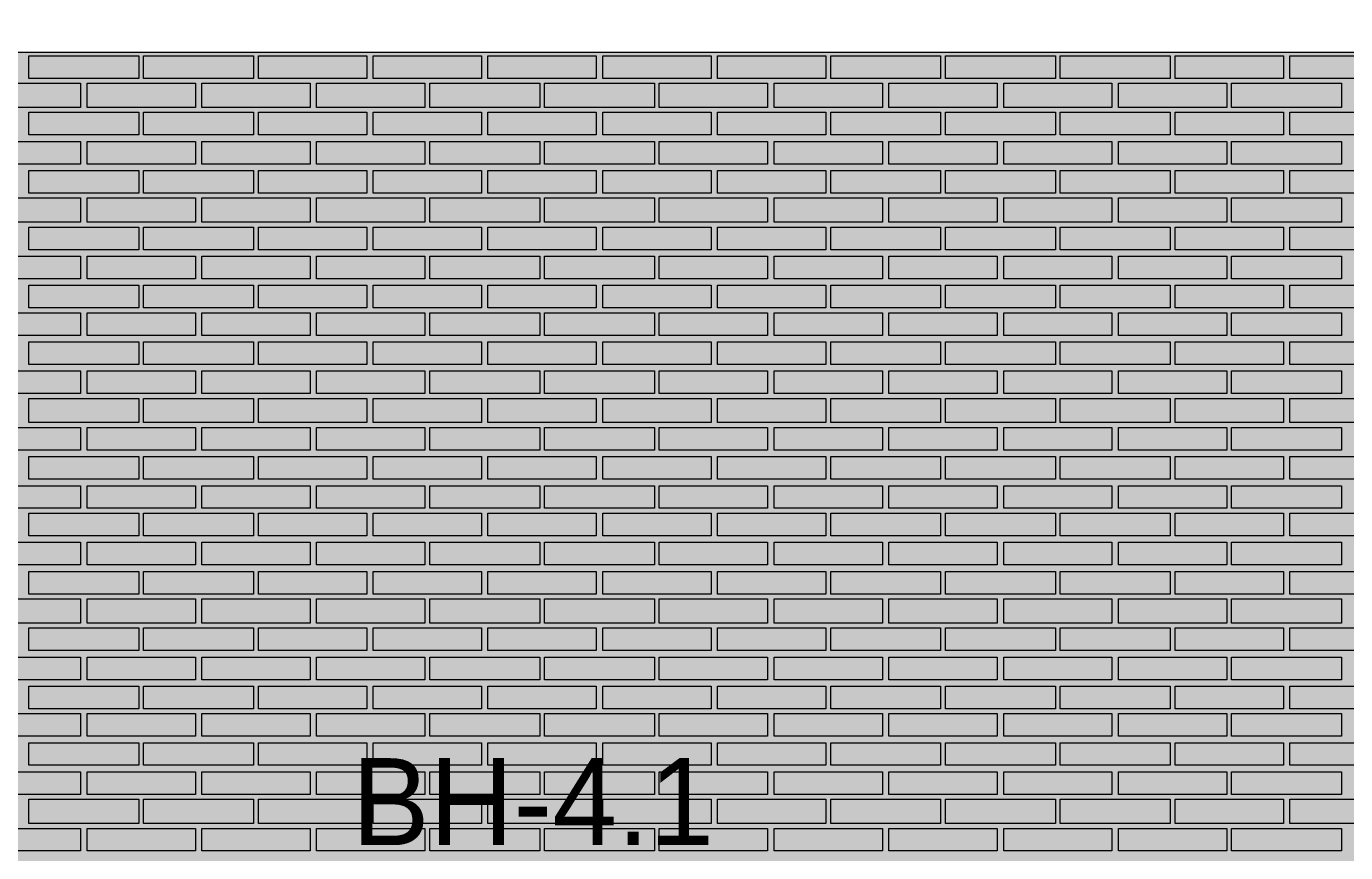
# Model space of a CAD drawing. Header units: millimetres. Extents: x -28928 to 100580, y -22867 to 36490.
# Drawn here: x -774 to 2678, y 6934 to 9097 of the extents above; entities that cross this region are included whole.
import ezdxf

# ---------------------------------------------------------------- set-up
doc = ezdxf.new("R2010")
doc.units = ezdxf.units.MM
doc.layers.add('PDF _Геометрия', color=7, linetype='Continuous', true_color=0x8f8e8d)
doc.layers.add('PDF _Сплошная заливка', color=7, linetype='Continuous', true_color=0xffffff)
doc.layers.add('PDF _Текст', color=7, linetype='Continuous')

msp = doc.modelspace()

# ---------------------------------------------------------------- hatches: boundary and pattern name
at = {"layer": 'PDF _Сплошная заливка', "true_color": 0xdcd6cf, "transparency": 33554559}
h = msp.add_hatch(color=254, dxfattribs=at)
h.paths.add_polyline_path([(-9335.1, -482.4), (-7257.8, -482.4), (-7257.8, -719.3), (-7253.6, -474), (-7245.1, -474), (-7245.1, -719.3), (-7207, -719.3), (-7207, -727.8), (-7164.7, -727.8), (-7164.7, -4713.2), (4931.1, -4713.2), (4931.1, 9028.4), (-9335.1, 9028.4), (-9335.1, 6929.9), (-7274.7, 6929.9), (-7274.7, 4218), (-9335.1, 4218)])
h.paths.add_polyline_path([(-7486.3, -4713.2), (-7486.3, -1163.6), (-9335.1, -1163.6), (-9335.1, -4713.2)])

# ---------------------------------------------------------------- linework, layer by layer
at = {"layer": 'PDF _Геометрия', "color": 7, "lineweight": 9}
msp.add_lwpolyline([(-21875.1, 9028.4), (-21875.1, 9151), (29681.1, 9151), (29681.1, 9028.4), (-21875.1, 9028.4), (-21875.1, 9151)], dxfattribs=at)
at = {"layer": 'PDF _Геометрия', "lineweight": 9}
for points in [[(-480.1, 9019.9), (-480.1, 8960.7), (-767.8, 8960.7), (-767.8, 9019.9)], [(-179.7, 9019.9), (-179.7, 8960.7), (-467.4, 8960.7), (-467.4, 9019.9)], [(116.4, 9019.9), (116.4, 8960.7), (-167, 8960.7), (-167, 9019.9)], [(416.8, 9019.9), (416.8, 8960.7), (133.4, 8960.7), (133.4, 9019.9)], [(717.2, 9019.9), (717.2, 8960.7), (433.7, 8960.7), (433.7, 9019.9)], [(1017.6, 9019.9), (1017.6, 8960.7), (734.1, 8960.7), (734.1, 9019.9)], [(1318, 9019.9), (1318, 8960.7), (1034.5, 8960.7), (1034.5, 9019.9)], [(1618.4, 9019.9), (1618.4, 8960.7), (1330.7, 8960.7), (1330.7, 9019.9)], [(1918.7, 9019.9), (1918.7, 8960.7), (1631.1, 8960.7), (1631.1, 9019.9)], [(2219.1, 9019.9), (2219.1, 8960.7), (1931.4, 8960.7), (1931.4, 9019.9)], [(2515.3, 9019.9), (2515.3, 8960.7), (2231.8, 8960.7), (2231.8, 9019.9)], [(2815.7, 9019.9), (2815.7, 8960.7), (2532.2, 8960.7), (2532.2, 9019.9)], [(-632.4, 8884.5), (-772, 8884.5), (-915.9, 8884.5), (-915.9, 8948), (-772, 8948), (-632.4, 8948)], [(-332, 8884.5), (-471.6, 8884.5), (-615.5, 8884.5), (-615.5, 8948), (-471.6, 8948), (-332, 8948)], [(-31.6, 8884.5), (-175.5, 8884.5), (-315.1, 8884.5), (-315.1, 8948), (-175.5, 8948), (-31.6, 8948)], [(268.7, 8884.5), (124.9, 8884.5), (-14.7, 8884.5), (-14.7, 8948), (124.9, 8948), (268.7, 8948)], [(569.1, 8884.5), (425.3, 8884.5), (281.4, 8884.5), (281.4, 8948), (425.3, 8948), (569.1, 8948)], [(869.5, 8884.5), (725.7, 8884.5), (581.8, 8884.5), (581.8, 8948), (725.7, 8948), (869.5, 8948)], [(1165.7, 8884.5), (1026.1, 8884.5), (882.2, 8884.5), (882.2, 8948), (1026.1, 8948), (1165.7, 8948)], [(1466.1, 8884.5), (1326.4, 8884.5), (1182.6, 8884.5), (1182.6, 8948), (1326.4, 8948), (1466.1, 8948)], [(1766.4, 8884.5), (1626.8, 8884.5), (1483, 8884.5), (1483, 8948), (1626.8, 8948), (1766.4, 8948)], [(2066.8, 8884.5), (1923, 8884.5), (1783.4, 8884.5), (1783.4, 8948), (1923, 8948), (2066.8, 8948)], [(2367.2, 8884.5), (2223.4, 8884.5), (2083.7, 8884.5), (2083.7, 8948), (2223.4, 8948), (2367.2, 8948)], [(2667.6, 8884.5), (2523.7, 8884.5), (2379.9, 8884.5), (2379.9, 8948), (2523.7, 8948), (2667.6, 8948)], [(-480.1, 8871.8), (-480.1, 8812.6), (-767.8, 8812.6), (-767.8, 8871.8)], [(-179.7, 8871.8), (-179.7, 8812.6), (-467.4, 8812.6), (-467.4, 8871.8)], [(116.4, 8871.8), (116.4, 8812.6), (-167, 8812.6), (-167, 8871.8)], [(416.8, 8871.8), (416.8, 8812.6), (133.4, 8812.6), (133.4, 8871.8)], [(717.2, 8871.8), (717.2, 8812.6), (433.7, 8812.6), (433.7, 8871.8)], [(1017.6, 8871.8), (1017.6, 8812.6), (734.1, 8812.6), (734.1, 8871.8)], [(1318, 8871.8), (1318, 8812.6), (1034.5, 8812.6), (1034.5, 8871.8)], [(1618.4, 8871.8), (1618.4, 8812.6), (1330.7, 8812.6), (1330.7, 8871.8)], [(1918.7, 8871.8), (1918.7, 8812.6), (1631.1, 8812.6), (1631.1, 8871.8)], [(2219.1, 8871.8), (2219.1, 8812.6), (1931.4, 8812.6), (1931.4, 8871.8)], [(2515.3, 8871.8), (2515.3, 8812.6), (2231.8, 8812.6), (2231.8, 8871.8)], [(2815.7, 8871.8), (2815.7, 8812.6), (2532.2, 8812.6), (2532.2, 8871.8)], [(-632.4, 8736.4), (-772, 8736.4), (-915.9, 8736.4), (-915.9, 8795.7), (-772, 8795.7), (-632.4, 8795.7)], [(-332, 8736.4), (-471.6, 8736.4), (-615.5, 8736.4), (-615.5, 8795.7), (-471.6, 8795.7), (-332, 8795.7)], [(-31.6, 8736.4), (-175.5, 8736.4), (-315.1, 8736.4), (-315.1, 8795.7), (-175.5, 8795.7), (-31.6, 8795.7)], [(268.7, 8736.4), (124.9, 8736.4), (-14.7, 8736.4), (-14.7, 8795.7), (124.9, 8795.7), (268.7, 8795.7)], [(569.1, 8736.4), (425.3, 8736.4), (281.4, 8736.4), (281.4, 8795.7), (425.3, 8795.7), (569.1, 8795.7)], [(869.5, 8736.4), (725.7, 8736.4), (581.8, 8736.4), (581.8, 8795.7), (725.7, 8795.7), (869.5, 8795.7)], [(1165.7, 8736.4), (1026.1, 8736.4), (882.2, 8736.4), (882.2, 8795.7), (1026.1, 8795.7), (1165.7, 8795.7)], [(1466.1, 8736.4), (1326.4, 8736.4), (1182.6, 8736.4), (1182.6, 8795.7), (1326.4, 8795.7), (1466.1, 8795.7)], [(1766.4, 8736.4), (1626.8, 8736.4), (1483, 8736.4), (1483, 8795.7), (1626.8, 8795.7), (1766.4, 8795.7)], [(2066.8, 8736.4), (1923, 8736.4), (1783.4, 8736.4), (1783.4, 8795.7), (1923, 8795.7), (2066.8, 8795.7)], [(2367.2, 8736.4), (2223.4, 8736.4), (2083.7, 8736.4), (2083.7, 8795.7), (2223.4, 8795.7), (2367.2, 8795.7)], [(2667.6, 8736.4), (2523.7, 8736.4), (2379.9, 8736.4), (2379.9, 8795.7), (2523.7, 8795.7), (2667.6, 8795.7)], [(-480.1, 8719.5), (-480.1, 8660.3), (-767.8, 8660.3), (-767.8, 8719.5)], [(-179.7, 8719.5), (-179.7, 8660.3), (-467.4, 8660.3), (-467.4, 8719.5)], [(116.4, 8719.5), (116.4, 8660.3), (-167, 8660.3), (-167, 8719.5)], [(416.8, 8719.5), (416.8, 8660.3), (133.4, 8660.3), (133.4, 8719.5)], [(717.2, 8719.5), (717.2, 8660.3), (433.7, 8660.3), (433.7, 8719.5)], [(1017.6, 8719.5), (1017.6, 8660.3), (734.1, 8660.3), (734.1, 8719.5)], [(1318, 8719.5), (1318, 8660.3), (1034.5, 8660.3), (1034.5, 8719.5)], [(1618.4, 8719.5), (1618.4, 8660.3), (1330.7, 8660.3), (1330.7, 8719.5)], [(1918.7, 8719.5), (1918.7, 8660.3), (1631.1, 8660.3), (1631.1, 8719.5)], [(2219.1, 8719.5), (2219.1, 8660.3), (1931.4, 8660.3), (1931.4, 8719.5)], [(2515.3, 8719.5), (2515.3, 8660.3), (2231.8, 8660.3), (2231.8, 8719.5)], [(2815.7, 8719.5), (2815.7, 8660.3), (2532.2, 8660.3), (2532.2, 8719.5)], [(-632.4, 8584.1), (-772, 8584.1), (-915.9, 8584.1), (-915.9, 8647.6), (-772, 8647.6), (-632.4, 8647.6)], [(-332, 8584.1), (-471.6, 8584.1), (-615.5, 8584.1), (-615.5, 8647.6), (-471.6, 8647.6), (-332, 8647.6)], [(-31.6, 8584.1), (-175.5, 8584.1), (-315.1, 8584.1), (-315.1, 8647.6), (-175.5, 8647.6), (-31.6, 8647.6)], [(268.7, 8584.1), (124.9, 8584.1), (-14.7, 8584.1), (-14.7, 8647.6), (124.9, 8647.6), (268.7, 8647.6)], [(569.1, 8584.1), (425.3, 8584.1), (281.4, 8584.1), (281.4, 8647.6), (425.3, 8647.6), (569.1, 8647.6)], [(869.5, 8584.1), (725.7, 8584.1), (581.8, 8584.1), (581.8, 8647.6), (725.7, 8647.6), (869.5, 8647.6)], [(1165.7, 8584.1), (1026.1, 8584.1), (882.2, 8584.1), (882.2, 8647.6), (1026.1, 8647.6), (1165.7, 8647.6)], [(1466.1, 8584.1), (1326.4, 8584.1), (1182.6, 8584.1), (1182.6, 8647.6), (1326.4, 8647.6), (1466.1, 8647.6)], [(1766.4, 8584.1), (1626.8, 8584.1), (1483, 8584.1), (1483, 8647.6), (1626.8, 8647.6), (1766.4, 8647.6)], [(2066.8, 8584.1), (1923, 8584.1), (1783.4, 8584.1), (1783.4, 8647.6), (1923, 8647.6), (2066.8, 8647.6)], [(2367.2, 8584.1), (2223.4, 8584.1), (2083.7, 8584.1), (2083.7, 8647.6), (2223.4, 8647.6), (2367.2, 8647.6)], [(2667.6, 8584.1), (2523.7, 8584.1), (2379.9, 8584.1), (2379.9, 8647.6), (2523.7, 8647.6), (2667.6, 8647.6)], [(-480.1, 8571.4), (-480.1, 8512.2), (-767.8, 8512.2), (-767.8, 8571.4)], [(-179.7, 8571.4), (-179.7, 8512.2), (-467.4, 8512.2), (-467.4, 8571.4)], [(116.4, 8571.4), (116.4, 8512.2), (-167, 8512.2), (-167, 8571.4)], [(416.8, 8571.4), (416.8, 8512.2), (133.4, 8512.2), (133.4, 8571.4)], [(717.2, 8571.4), (717.2, 8512.2), (433.7, 8512.2), (433.7, 8571.4)], [(1017.6, 8571.4), (1017.6, 8512.2), (734.1, 8512.2), (734.1, 8571.4)], [(1318, 8571.4), (1318, 8512.2), (1034.5, 8512.2), (1034.5, 8571.4)], [(1618.4, 8571.4), (1618.4, 8512.2), (1330.7, 8512.2), (1330.7, 8571.4)], [(1918.7, 8571.4), (1918.7, 8512.2), (1631.1, 8512.2), (1631.1, 8571.4)], [(2219.1, 8571.4), (2219.1, 8512.2), (1931.4, 8512.2), (1931.4, 8571.4)], [(2515.3, 8571.4), (2515.3, 8512.2), (2231.8, 8512.2), (2231.8, 8571.4)], [(2815.7, 8571.4), (2815.7, 8512.2), (2532.2, 8512.2), (2532.2, 8571.4)], [(-632.4, 8436), (-772, 8436), (-915.9, 8436), (-915.9, 8495.3), (-772, 8495.3), (-632.4, 8495.3)], [(-332, 8436), (-471.6, 8436), (-615.5, 8436), (-615.5, 8495.3), (-471.6, 8495.3), (-332, 8495.3)], [(-31.6, 8436), (-175.5, 8436), (-315.1, 8436), (-315.1, 8495.3), (-175.5, 8495.3), (-31.6, 8495.3)], [(268.7, 8436), (124.9, 8436), (-14.7, 8436), (-14.7, 8495.3), (124.9, 8495.3), (268.7, 8495.3)], [(569.1, 8436), (425.3, 8436), (281.4, 8436), (281.4, 8495.3), (425.3, 8495.3), (569.1, 8495.3)], [(869.5, 8436), (725.7, 8436), (581.8, 8436), (581.8, 8495.3), (725.7, 8495.3), (869.5, 8495.3)], [(1165.7, 8436), (1026.1, 8436), (882.2, 8436), (882.2, 8495.3), (1026.1, 8495.3), (1165.7, 8495.3)], [(1466.1, 8436), (1326.4, 8436), (1182.6, 8436), (1182.6, 8495.3), (1326.4, 8495.3), (1466.1, 8495.3)], [(1766.4, 8436), (1626.8, 8436), (1483, 8436), (1483, 8495.3), (1626.8, 8495.3), (1766.4, 8495.3)], [(2066.8, 8436), (1923, 8436), (1783.4, 8436), (1783.4, 8495.3), (1923, 8495.3), (2066.8, 8495.3)], [(2367.2, 8436), (2223.4, 8436), (2083.7, 8436), (2083.7, 8495.3), (2223.4, 8495.3), (2367.2, 8495.3)], [(2667.6, 8436), (2523.7, 8436), (2379.9, 8436), (2379.9, 8495.3), (2523.7, 8495.3), (2667.6, 8495.3)], [(-480.1, 8419.1), (-480.1, 8359.9), (-767.8, 8359.9), (-767.8, 8419.1)], [(-179.7, 8419.1), (-179.7, 8359.9), (-467.4, 8359.9), (-467.4, 8419.1)], [(116.4, 8419.1), (116.4, 8359.9), (-167, 8359.9), (-167, 8419.1)], [(416.8, 8419.1), (416.8, 8359.9), (133.4, 8359.9), (133.4, 8419.1)], [(717.2, 8419.1), (717.2, 8359.9), (433.7, 8359.9), (433.7, 8419.1)], [(1017.6, 8419.1), (1017.6, 8359.9), (734.1, 8359.9), (734.1, 8419.1)], [(1318, 8419.1), (1318, 8359.9), (1034.5, 8359.9), (1034.5, 8419.1)], [(1618.4, 8419.1), (1618.4, 8359.9), (1330.7, 8359.9), (1330.7, 8419.1)], [(1918.7, 8419.1), (1918.7, 8359.9), (1631.1, 8359.9), (1631.1, 8419.1)], [(2219.1, 8419.1), (2219.1, 8359.9), (1931.4, 8359.9), (1931.4, 8419.1)], [(2515.3, 8419.1), (2515.3, 8359.9), (2231.8, 8359.9), (2231.8, 8419.1)], [(2815.7, 8419.1), (2815.7, 8359.9), (2532.2, 8359.9), (2532.2, 8419.1)], [(-632.4, 8288), (-772, 8288), (-915.9, 8288), (-915.9, 8347.2), (-772, 8347.2), (-632.4, 8347.2)], [(-332, 8288), (-471.6, 8288), (-615.5, 8288), (-615.5, 8347.2), (-471.6, 8347.2), (-332, 8347.2)], [(-31.6, 8288), (-175.5, 8288), (-315.1, 8288), (-315.1, 8347.2), (-175.5, 8347.2), (-31.6, 8347.2)], [(268.7, 8288), (124.9, 8288), (-14.7, 8288), (-14.7, 8347.2), (124.9, 8347.2), (268.7, 8347.2)], [(569.1, 8288), (425.3, 8288), (281.4, 8288), (281.4, 8347.2), (425.3, 8347.2), (569.1, 8347.2)], [(869.5, 8288), (725.7, 8288), (581.8, 8288), (581.8, 8347.2), (725.7, 8347.2), (869.5, 8347.2)], [(1165.7, 8288), (1026.1, 8288), (882.2, 8288), (882.2, 8347.2), (1026.1, 8347.2), (1165.7, 8347.2)], [(1466.1, 8288), (1326.4, 8288), (1182.6, 8288), (1182.6, 8347.2), (1326.4, 8347.2), (1466.1, 8347.2)], [(1766.4, 8288), (1626.8, 8288), (1483, 8288), (1483, 8347.2), (1626.8, 8347.2), (1766.4, 8347.2)], [(2066.8, 8288), (1923, 8288), (1783.4, 8288), (1783.4, 8347.2), (1923, 8347.2), (2066.8, 8347.2)], [(2367.2, 8288), (2223.4, 8288), (2083.7, 8288), (2083.7, 8347.2), (2223.4, 8347.2), (2367.2, 8347.2)], [(2667.6, 8288), (2523.7, 8288), (2379.9, 8288), (2379.9, 8347.2), (2523.7, 8347.2), (2667.6, 8347.2)], [(-480.1, 8271), (-480.1, 8211.8), (-767.8, 8211.8), (-767.8, 8271)], [(-179.7, 8271), (-179.7, 8211.8), (-467.4, 8211.8), (-467.4, 8271)], [(116.4, 8271), (116.4, 8211.8), (-167, 8211.8), (-167, 8271)], [(416.8, 8271), (416.8, 8211.8), (133.4, 8211.8), (133.4, 8271)], [(717.2, 8271), (717.2, 8211.8), (433.7, 8211.8), (433.7, 8271)], [(1017.6, 8271), (1017.6, 8211.8), (734.1, 8211.8), (734.1, 8271)], [(1318, 8271), (1318, 8211.8), (1034.5, 8211.8), (1034.5, 8271)], [(1618.4, 8271), (1618.4, 8211.8), (1330.7, 8211.8), (1330.7, 8271)], [(1918.7, 8271), (1918.7, 8211.8), (1631.1, 8211.8), (1631.1, 8271)], [(2219.1, 8271), (2219.1, 8211.8), (1931.4, 8211.8), (1931.4, 8271)], [(2515.3, 8271), (2515.3, 8211.8), (2231.8, 8211.8), (2231.8, 8271)], [(2815.7, 8271), (2815.7, 8211.8), (2532.2, 8211.8), (2532.2, 8271)], [(-632.4, 8135.7), (-772, 8135.7), (-915.9, 8135.7), (-915.9, 8194.9), (-772, 8194.9), (-632.4, 8194.9)], [(-332, 8135.7), (-471.6, 8135.7), (-615.5, 8135.7), (-615.5, 8194.9), (-471.6, 8194.9), (-332, 8194.9)], [(-31.6, 8135.7), (-175.5, 8135.7), (-315.1, 8135.7), (-315.1, 8194.9), (-175.5, 8194.9), (-31.6, 8194.9)], [(268.7, 8135.7), (124.9, 8135.7), (-14.7, 8135.7), (-14.7, 8194.9), (124.9, 8194.9), (268.7, 8194.9)], [(569.1, 8135.7), (425.3, 8135.7), (281.4, 8135.7), (281.4, 8194.9), (425.3, 8194.9), (569.1, 8194.9)], [(869.5, 8135.7), (725.7, 8135.7), (581.8, 8135.7), (581.8, 8194.9), (725.7, 8194.9), (869.5, 8194.9)], [(1165.7, 8135.7), (1026.1, 8135.7), (882.2, 8135.7), (882.2, 8194.9), (1026.1, 8194.9), (1165.7, 8194.9)], [(1466.1, 8135.7), (1326.4, 8135.7), (1182.6, 8135.7), (1182.6, 8194.9), (1326.4, 8194.9), (1466.1, 8194.9)], [(1766.4, 8135.7), (1626.8, 8135.7), (1483, 8135.7), (1483, 8194.9), (1626.8, 8194.9), (1766.4, 8194.9)], [(2066.8, 8135.7), (1923, 8135.7), (1783.4, 8135.7), (1783.4, 8194.9), (1923, 8194.9), (2066.8, 8194.9)], [(2367.2, 8135.7), (2223.4, 8135.7), (2083.7, 8135.7), (2083.7, 8194.9), (2223.4, 8194.9), (2367.2, 8194.9)], [(2667.6, 8135.7), (2523.7, 8135.7), (2379.9, 8135.7), (2379.9, 8194.9), (2523.7, 8194.9), (2667.6, 8194.9)], [(-480.1, 8123), (-480.1, 8059.5), (-767.8, 8059.5), (-767.8, 8123)], [(-179.7, 8123), (-179.7, 8059.5), (-467.4, 8059.5), (-467.4, 8123)], [(116.4, 8123), (116.4, 8059.5), (-167, 8059.5), (-167, 8123)], [(416.8, 8123), (416.8, 8059.5), (133.4, 8059.5), (133.4, 8123)], [(717.2, 8123), (717.2, 8059.5), (433.7, 8059.5), (433.7, 8123)], [(1017.6, 8123), (1017.6, 8059.5), (734.1, 8059.5), (734.1, 8123)], [(1318, 8123), (1318, 8059.5), (1034.5, 8059.5), (1034.5, 8123)], [(1618.4, 8123), (1618.4, 8059.5), (1330.7, 8059.5), (1330.7, 8123)], [(1918.7, 8123), (1918.7, 8059.5), (1631.1, 8059.5), (1631.1, 8123)], [(2219.1, 8123), (2219.1, 8059.5), (1931.4, 8059.5), (1931.4, 8123)], [(2515.3, 8123), (2515.3, 8059.5), (2231.8, 8059.5), (2231.8, 8123)], [(2815.7, 8123), (2815.7, 8059.5), (2532.2, 8059.5), (2532.2, 8123)], [(-632.4, 7987.6), (-772, 7987.6), (-915.9, 7987.6), (-915.9, 8046.8), (-772, 8046.8), (-632.4, 8046.8)], [(-332, 7987.6), (-471.6, 7987.6), (-615.5, 7987.6), (-615.5, 8046.8), (-471.6, 8046.8), (-332, 8046.8)], [(-31.6, 7987.6), (-175.5, 7987.6), (-315.1, 7987.6), (-315.1, 8046.8), (-175.5, 8046.8), (-31.6, 8046.8)], [(268.7, 7987.6), (124.9, 7987.6), (-14.7, 7987.6), (-14.7, 8046.8), (124.9, 8046.8), (268.7, 8046.8)], [(569.1, 7987.6), (425.3, 7987.6), (281.4, 7987.6), (281.4, 8046.8), (425.3, 8046.8), (569.1, 8046.8)], [(869.5, 7987.6), (725.7, 7987.6), (581.8, 7987.6), (581.8, 8046.8), (725.7, 8046.8), (869.5, 8046.8)], [(1165.7, 7987.6), (1026.1, 7987.6), (882.2, 7987.6), (882.2, 8046.8), (1026.1, 8046.8), (1165.7, 8046.8)], [(1466.1, 7987.6), (1326.4, 7987.6), (1182.6, 7987.6), (1182.6, 8046.8), (1326.4, 8046.8), (1466.1, 8046.8)], [(1766.4, 7987.6), (1626.8, 7987.6), (1483, 7987.6), (1483, 8046.8), (1626.8, 8046.8), (1766.4, 8046.8)], [(2066.8, 7987.6), (1923, 7987.6), (1783.4, 7987.6), (1783.4, 8046.8), (1923, 8046.8), (2066.8, 8046.8)], [(2367.2, 7987.6), (2223.4, 7987.6), (2083.7, 7987.6), (2083.7, 8046.8), (2223.4, 8046.8), (2367.2, 8046.8)], [(2667.6, 7987.6), (2523.7, 7987.6), (2379.9, 7987.6), (2379.9, 8046.8), (2523.7, 8046.8), (2667.6, 8046.8)], [(-480.1, 7970.7), (-480.1, 7911.4), (-767.8, 7911.4), (-767.8, 7970.7)], [(-179.7, 7970.7), (-179.7, 7911.4), (-467.4, 7911.4), (-467.4, 7970.7)], [(116.4, 7970.7), (116.4, 7911.4), (-167, 7911.4), (-167, 7970.7)], [(416.8, 7970.7), (416.8, 7911.4), (133.4, 7911.4), (133.4, 7970.7)], [(717.2, 7970.7), (717.2, 7911.4), (433.7, 7911.4), (433.7, 7970.7)], [(1017.6, 7970.7), (1017.6, 7911.4), (734.1, 7911.4), (734.1, 7970.7)], [(1318, 7970.7), (1318, 7911.4), (1034.5, 7911.4), (1034.5, 7970.7)], [(1618.4, 7970.7), (1618.4, 7911.4), (1330.7, 7911.4), (1330.7, 7970.7)], [(1918.7, 7970.7), (1918.7, 7911.4), (1631.1, 7911.4), (1631.1, 7970.7)], [(2219.1, 7970.7), (2219.1, 7911.4), (1931.4, 7911.4), (1931.4, 7970.7)], [(2515.3, 7970.7), (2515.3, 7911.4), (2231.8, 7911.4), (2231.8, 7970.7)], [(2815.7, 7970.7), (2815.7, 7911.4), (2532.2, 7911.4), (2532.2, 7970.7)], [(-632.4, 7835.3), (-772, 7835.3), (-915.9, 7835.3), (-915.9, 7894.5), (-772, 7894.5), (-632.4, 7894.5)], [(-332, 7835.3), (-471.6, 7835.3), (-615.5, 7835.3), (-615.5, 7894.5), (-471.6, 7894.5), (-332, 7894.5)], [(-31.6, 7835.3), (-175.5, 7835.3), (-315.1, 7835.3), (-315.1, 7894.5), (-175.5, 7894.5), (-31.6, 7894.5)], [(268.7, 7835.3), (124.9, 7835.3), (-14.7, 7835.3), (-14.7, 7894.5), (124.9, 7894.5), (268.7, 7894.5)], [(569.1, 7835.3), (425.3, 7835.3), (281.4, 7835.3), (281.4, 7894.5), (425.3, 7894.5), (569.1, 7894.5)], [(869.5, 7835.3), (725.7, 7835.3), (581.8, 7835.3), (581.8, 7894.5), (725.7, 7894.5), (869.5, 7894.5)], [(1165.7, 7835.3), (1026.1, 7835.3), (882.2, 7835.3), (882.2, 7894.5), (1026.1, 7894.5), (1165.7, 7894.5)], [(1466.1, 7835.3), (1326.4, 7835.3), (1182.6, 7835.3), (1182.6, 7894.5), (1326.4, 7894.5), (1466.1, 7894.5)], [(1766.4, 7835.3), (1626.8, 7835.3), (1483, 7835.3), (1483, 7894.5), (1626.8, 7894.5), (1766.4, 7894.5)], [(2066.8, 7835.3), (1923, 7835.3), (1783.4, 7835.3), (1783.4, 7894.5), (1923, 7894.5), (2066.8, 7894.5)], [(2367.2, 7835.3), (2223.4, 7835.3), (2083.7, 7835.3), (2083.7, 7894.5), (2223.4, 7894.5), (2367.2, 7894.5)], [(2667.6, 7835.3), (2523.7, 7835.3), (2379.9, 7835.3), (2379.9, 7894.5), (2523.7, 7894.5), (2667.6, 7894.5)], [(-480.1, 7822.6), (-480.1, 7763.4), (-767.8, 7763.4), (-767.8, 7822.6)], [(-179.7, 7822.6), (-179.7, 7763.4), (-467.4, 7763.4), (-467.4, 7822.6)], [(116.4, 7822.6), (116.4, 7763.4), (-167, 7763.4), (-167, 7822.6)], [(416.8, 7822.6), (416.8, 7763.4), (133.4, 7763.4), (133.4, 7822.6)], [(717.2, 7822.6), (717.2, 7763.4), (433.7, 7763.4), (433.7, 7822.6)], [(1017.6, 7822.6), (1017.6, 7763.4), (734.1, 7763.4), (734.1, 7822.6)], [(1318, 7822.6), (1318, 7763.4), (1034.5, 7763.4), (1034.5, 7822.6)], [(1618.4, 7822.6), (1618.4, 7763.4), (1330.7, 7763.4), (1330.7, 7822.6)], [(1918.7, 7822.6), (1918.7, 7763.4), (1631.1, 7763.4), (1631.1, 7822.6)], [(2219.1, 7822.6), (2219.1, 7763.4), (1931.4, 7763.4), (1931.4, 7822.6)], [(2515.3, 7822.6), (2515.3, 7763.4), (2231.8, 7763.4), (2231.8, 7822.6)], [(2815.7, 7822.6), (2815.7, 7763.4), (2532.2, 7763.4), (2532.2, 7822.6)], [(-632.4, 7687.2), (-772, 7687.2), (-915.9, 7687.2), (-915.9, 7746.4), (-772, 7746.4), (-632.4, 7746.4)], [(-332, 7687.2), (-471.6, 7687.2), (-615.5, 7687.2), (-615.5, 7746.4), (-471.6, 7746.4), (-332, 7746.4)], [(-31.6, 7687.2), (-175.5, 7687.2), (-315.1, 7687.2), (-315.1, 7746.4), (-175.5, 7746.4), (-31.6, 7746.4)], [(268.7, 7687.2), (124.9, 7687.2), (-14.7, 7687.2), (-14.7, 7746.4), (124.9, 7746.4), (268.7, 7746.4)], [(569.1, 7687.2), (425.3, 7687.2), (281.4, 7687.2), (281.4, 7746.4), (425.3, 7746.4), (569.1, 7746.4)], [(869.5, 7687.2), (725.7, 7687.2), (581.8, 7687.2), (581.8, 7746.4), (725.7, 7746.4), (869.5, 7746.4)], [(1165.7, 7687.2), (1026.1, 7687.2), (882.2, 7687.2), (882.2, 7746.4), (1026.1, 7746.4), (1165.7, 7746.4)], [(1466.1, 7687.2), (1326.4, 7687.2), (1182.6, 7687.2), (1182.6, 7746.4), (1326.4, 7746.4), (1466.1, 7746.4)], [(1766.4, 7687.2), (1626.8, 7687.2), (1483, 7687.2), (1483, 7746.4), (1626.8, 7746.4), (1766.4, 7746.4)], [(2066.8, 7687.2), (1923, 7687.2), (1783.4, 7687.2), (1783.4, 7746.4), (1923, 7746.4), (2066.8, 7746.4)], [(2367.2, 7687.2), (2223.4, 7687.2), (2083.7, 7687.2), (2083.7, 7746.4), (2223.4, 7746.4), (2367.2, 7746.4)], [(2667.6, 7687.2), (2523.7, 7687.2), (2379.9, 7687.2), (2379.9, 7746.4), (2523.7, 7746.4), (2667.6, 7746.4)], [(-480.1, 7670.3), (-480.1, 7611), (-767.8, 7611), (-767.8, 7670.3)], [(-179.7, 7670.3), (-179.7, 7611), (-467.4, 7611), (-467.4, 7670.3)], [(116.4, 7670.3), (116.4, 7611), (-167, 7611), (-167, 7670.3)], [(416.8, 7670.3), (416.8, 7611), (133.4, 7611), (133.4, 7670.3)], [(717.2, 7670.3), (717.2, 7611), (433.7, 7611), (433.7, 7670.3)], [(1017.6, 7670.3), (1017.6, 7611), (734.1, 7611), (734.1, 7670.3)], [(1318, 7670.3), (1318, 7611), (1034.5, 7611), (1034.5, 7670.3)], [(1618.4, 7670.3), (1618.4, 7611), (1330.7, 7611), (1330.7, 7670.3)], [(1918.7, 7670.3), (1918.7, 7611), (1631.1, 7611), (1631.1, 7670.3)], [(2219.1, 7670.3), (2219.1, 7611), (1931.4, 7611), (1931.4, 7670.3)], [(2515.3, 7670.3), (2515.3, 7611), (2231.8, 7611), (2231.8, 7670.3)], [(2815.7, 7670.3), (2815.7, 7611), (2532.2, 7611), (2532.2, 7670.3)], [(-632.4, 7534.9), (-772, 7534.9), (-915.9, 7534.9), (-915.9, 7598.4), (-772, 7598.4), (-632.4, 7598.4)], [(-332, 7534.9), (-471.6, 7534.9), (-615.5, 7534.9), (-615.5, 7598.4), (-471.6, 7598.4), (-332, 7598.4)], [(-31.6, 7534.9), (-175.5, 7534.9), (-315.1, 7534.9), (-315.1, 7598.4), (-175.5, 7598.4), (-31.6, 7598.4)], [(268.7, 7534.9), (124.9, 7534.9), (-14.7, 7534.9), (-14.7, 7598.4), (124.9, 7598.4), (268.7, 7598.4)], [(569.1, 7534.9), (425.3, 7534.9), (281.4, 7534.9), (281.4, 7598.4), (425.3, 7598.4), (569.1, 7598.4)], [(869.5, 7534.9), (725.7, 7534.9), (581.8, 7534.9), (581.8, 7598.4), (725.7, 7598.4), (869.5, 7598.4)], [(1165.7, 7534.9), (1026.1, 7534.9), (882.2, 7534.9), (882.2, 7598.4), (1026.1, 7598.4), (1165.7, 7598.4)], [(1466.1, 7534.9), (1326.4, 7534.9), (1182.6, 7534.9), (1182.6, 7598.4), (1326.4, 7598.4), (1466.1, 7598.4)], [(1766.4, 7534.9), (1626.8, 7534.9), (1483, 7534.9), (1483, 7598.4), (1626.8, 7598.4), (1766.4, 7598.4)], [(2066.8, 7534.9), (1923, 7534.9), (1783.4, 7534.9), (1783.4, 7598.4), (1923, 7598.4), (2066.8, 7598.4)], [(2367.2, 7534.9), (2223.4, 7534.9), (2083.7, 7534.9), (2083.7, 7598.4), (2223.4, 7598.4), (2367.2, 7598.4)], [(2667.6, 7534.9), (2523.7, 7534.9), (2379.9, 7534.9), (2379.9, 7598.4), (2523.7, 7598.4), (2667.6, 7598.4)], [(-480.1, 7522.2), (-480.1, 7463), (-767.8, 7463), (-767.8, 7522.2)], [(-179.7, 7522.2), (-179.7, 7463), (-467.4, 7463), (-467.4, 7522.2)], [(116.4, 7522.2), (116.4, 7463), (-167, 7463), (-167, 7522.2)], [(416.8, 7522.2), (416.8, 7463), (133.4, 7463), (133.4, 7522.2)], [(717.2, 7522.2), (717.2, 7463), (433.7, 7463), (433.7, 7522.2)], [(1017.6, 7522.2), (1017.6, 7463), (734.1, 7463), (734.1, 7522.2)], [(1318, 7522.2), (1318, 7463), (1034.5, 7463), (1034.5, 7522.2)], [(1618.4, 7522.2), (1618.4, 7463), (1330.7, 7463), (1330.7, 7522.2)], [(1918.7, 7522.2), (1918.7, 7463), (1631.1, 7463), (1631.1, 7522.2)], [(2219.1, 7522.2), (2219.1, 7463), (1931.4, 7463), (1931.4, 7522.2)], [(2515.3, 7522.2), (2515.3, 7463), (2231.8, 7463), (2231.8, 7522.2)], [(2815.7, 7522.2), (2815.7, 7463), (2532.2, 7463), (2532.2, 7522.2)], [(-632.4, 7386.8), (-772, 7386.8), (-915.9, 7386.8), (-915.9, 7446), (-772, 7446), (-632.4, 7446)], [(-332, 7386.8), (-471.6, 7386.8), (-615.5, 7386.8), (-615.5, 7446), (-471.6, 7446), (-332, 7446)], [(-31.6, 7386.8), (-175.5, 7386.8), (-315.1, 7386.8), (-315.1, 7446), (-175.5, 7446), (-31.6, 7446)], [(268.7, 7386.8), (124.9, 7386.8), (-14.7, 7386.8), (-14.7, 7446), (124.9, 7446), (268.7, 7446)], [(569.1, 7386.8), (425.3, 7386.8), (281.4, 7386.8), (281.4, 7446), (425.3, 7446), (569.1, 7446)], [(869.5, 7386.8), (725.7, 7386.8), (581.8, 7386.8), (581.8, 7446), (725.7, 7446), (869.5, 7446)], [(1165.7, 7386.8), (1026.1, 7386.8), (882.2, 7386.8), (882.2, 7446), (1026.1, 7446), (1165.7, 7446)], [(1466.1, 7386.8), (1326.4, 7386.8), (1182.6, 7386.8), (1182.6, 7446), (1326.4, 7446), (1466.1, 7446)], [(1766.4, 7386.8), (1626.8, 7386.8), (1483, 7386.8), (1483, 7446), (1626.8, 7446), (1766.4, 7446)], [(2066.8, 7386.8), (1923, 7386.8), (1783.4, 7386.8), (1783.4, 7446), (1923, 7446), (2066.8, 7446)], [(2367.2, 7386.8), (2223.4, 7386.8), (2083.7, 7386.8), (2083.7, 7446), (2223.4, 7446), (2367.2, 7446)], [(2667.6, 7386.8), (2523.7, 7386.8), (2379.9, 7386.8), (2379.9, 7446), (2523.7, 7446), (2667.6, 7446)], [(-480.1, 7369.9), (-480.1, 7310.7), (-767.8, 7310.7), (-767.8, 7369.9)], [(-179.7, 7369.9), (-179.7, 7310.7), (-467.4, 7310.7), (-467.4, 7369.9)], [(116.4, 7369.9), (116.4, 7310.7), (-167, 7310.7), (-167, 7369.9)], [(416.8, 7369.9), (416.8, 7310.7), (133.4, 7310.7), (133.4, 7369.9)], [(717.2, 7369.9), (717.2, 7310.7), (433.7, 7310.7), (433.7, 7369.9)], [(1017.6, 7369.9), (1017.6, 7310.7), (734.1, 7310.7), (734.1, 7369.9)], [(1318, 7369.9), (1318, 7310.7), (1034.5, 7310.7), (1034.5, 7369.9)], [(1618.4, 7369.9), (1618.4, 7310.7), (1330.7, 7310.7), (1330.7, 7369.9)], [(1918.7, 7369.9), (1918.7, 7310.7), (1631.1, 7310.7), (1631.1, 7369.9)], [(2219.1, 7369.9), (2219.1, 7310.7), (1931.4, 7310.7), (1931.4, 7369.9)], [(2515.3, 7369.9), (2515.3, 7310.7), (2231.8, 7310.7), (2231.8, 7369.9)], [(2815.7, 7369.9), (2815.7, 7310.7), (2532.2, 7310.7), (2532.2, 7369.9)], [(-632.4, 7238.7), (-772, 7238.7), (-915.9, 7238.7), (-915.9, 7298), (-772, 7298), (-632.4, 7298)], [(-332, 7238.7), (-471.6, 7238.7), (-615.5, 7238.7), (-615.5, 7298), (-471.6, 7298), (-332, 7298)], [(-31.6, 7238.7), (-175.5, 7238.7), (-315.1, 7238.7), (-315.1, 7298), (-175.5, 7298), (-31.6, 7298)], [(268.7, 7238.7), (124.9, 7238.7), (-14.7, 7238.7), (-14.7, 7298), (124.9, 7298), (268.7, 7298)], [(569.1, 7238.7), (425.3, 7238.7), (281.4, 7238.7), (281.4, 7298), (425.3, 7298), (569.1, 7298)], [(869.5, 7238.7), (725.7, 7238.7), (581.8, 7238.7), (581.8, 7298), (725.7, 7298), (869.5, 7298)], [(1165.7, 7238.7), (1026.1, 7238.7), (882.2, 7238.7), (882.2, 7298), (1026.1, 7298), (1165.7, 7298)], [(1466.1, 7238.7), (1326.4, 7238.7), (1182.6, 7238.7), (1182.6, 7298), (1326.4, 7298), (1466.1, 7298)], [(1766.4, 7238.7), (1626.8, 7238.7), (1483, 7238.7), (1483, 7298), (1626.8, 7298), (1766.4, 7298)], [(2066.8, 7238.7), (1923, 7238.7), (1783.4, 7238.7), (1783.4, 7298), (1923, 7298), (2066.8, 7298)], [(2367.2, 7238.7), (2223.4, 7238.7), (2083.7, 7238.7), (2083.7, 7298), (2223.4, 7298), (2367.2, 7298)], [(2667.6, 7238.7), (2523.7, 7238.7), (2379.9, 7238.7), (2379.9, 7298), (2523.7, 7298), (2667.6, 7298)], [(-480.1, 7221.8), (-480.1, 7162.6), (-767.8, 7162.6), (-767.8, 7221.8)], [(-179.7, 7221.8), (-179.7, 7162.6), (-467.4, 7162.6), (-467.4, 7221.8)], [(116.4, 7221.8), (116.4, 7162.6), (-167, 7162.6), (-167, 7221.8)], [(416.8, 7221.8), (416.8, 7162.6), (133.4, 7162.6), (133.4, 7221.8)], [(717.2, 7221.8), (717.2, 7162.6), (433.7, 7162.6), (433.7, 7221.8)], [(1017.6, 7221.8), (1017.6, 7162.6), (734.1, 7162.6), (734.1, 7221.8)], [(1318, 7221.8), (1318, 7162.6), (1034.5, 7162.6), (1034.5, 7221.8)], [(1618.4, 7221.8), (1618.4, 7162.6), (1330.7, 7162.6), (1330.7, 7221.8)], [(1918.7, 7221.8), (1918.7, 7162.6), (1631.1, 7162.6), (1631.1, 7221.8)], [(2219.1, 7221.8), (2219.1, 7162.6), (1931.4, 7162.6), (1931.4, 7221.8)], [(2515.3, 7221.8), (2515.3, 7162.6), (2231.8, 7162.6), (2231.8, 7221.8)], [(2815.7, 7221.8), (2815.7, 7162.6), (2532.2, 7162.6), (2532.2, 7221.8)], [(-632.4, 7086.4), (-772, 7086.4), (-915.9, 7086.4), (-915.9, 7145.7), (-772, 7145.7), (-632.4, 7145.7)], [(-332, 7086.4), (-471.6, 7086.4), (-615.5, 7086.4), (-615.5, 7145.7), (-471.6, 7145.7), (-332, 7145.7)], [(-31.6, 7086.4), (-175.5, 7086.4), (-315.1, 7086.4), (-315.1, 7145.7), (-175.5, 7145.7), (-31.6, 7145.7)], [(268.7, 7086.4), (124.9, 7086.4), (-14.7, 7086.4), (-14.7, 7145.7), (124.9, 7145.7), (268.7, 7145.7)], [(569.1, 7086.4), (425.3, 7086.4), (281.4, 7086.4), (281.4, 7145.7), (425.3, 7145.7), (569.1, 7145.7)], [(869.5, 7086.4), (725.7, 7086.4), (581.8, 7086.4), (581.8, 7145.7), (725.7, 7145.7), (869.5, 7145.7)], [(1165.7, 7086.4), (1026.1, 7086.4), (882.2, 7086.4), (882.2, 7145.7), (1026.1, 7145.7), (1165.7, 7145.7)], [(1466.1, 7086.4), (1326.4, 7086.4), (1182.6, 7086.4), (1182.6, 7145.7), (1326.4, 7145.7), (1466.1, 7145.7)], [(1766.4, 7086.4), (1626.8, 7086.4), (1483, 7086.4), (1483, 7145.7), (1626.8, 7145.7), (1766.4, 7145.7)], [(2066.8, 7086.4), (1923, 7086.4), (1783.4, 7086.4), (1783.4, 7145.7), (1923, 7145.7), (2066.8, 7145.7)], [(2367.2, 7086.4), (2223.4, 7086.4), (2083.7, 7086.4), (2083.7, 7145.7), (2223.4, 7145.7), (2367.2, 7145.7)], [(2667.6, 7086.4), (2523.7, 7086.4), (2379.9, 7086.4), (2379.9, 7145.7), (2523.7, 7145.7), (2667.6, 7145.7)], [(-480.1, 7073.7), (-480.1, 7010.3), (-767.8, 7010.3), (-767.8, 7073.7)], [(-179.7, 7073.7), (-179.7, 7010.3), (-467.4, 7010.3), (-467.4, 7073.7)], [(116.4, 7073.7), (116.4, 7010.3), (-167, 7010.3), (-167, 7073.7)], [(416.8, 7073.7), (416.8, 7010.3), (133.4, 7010.3), (133.4, 7073.7)], [(717.2, 7073.7), (717.2, 7010.3), (433.7, 7010.3), (433.7, 7073.7)], [(1017.6, 7073.7), (1017.6, 7010.3), (734.1, 7010.3), (734.1, 7073.7)], [(1318, 7073.7), (1318, 7010.3), (1034.5, 7010.3), (1034.5, 7073.7)], [(1618.4, 7073.7), (1618.4, 7010.3), (1330.7, 7010.3), (1330.7, 7073.7)], [(1918.7, 7073.7), (1918.7, 7010.3), (1631.1, 7010.3), (1631.1, 7073.7)], [(2219.1, 7073.7), (2219.1, 7010.3), (1931.4, 7010.3), (1931.4, 7073.7)], [(2515.3, 7073.7), (2515.3, 7010.3), (2231.8, 7010.3), (2231.8, 7073.7)], [(2815.7, 7073.7), (2815.7, 7010.3), (2532.2, 7010.3), (2532.2, 7073.7)], [(-632.4, 6938.4), (-772, 6938.4), (-915.9, 6938.4), (-915.9, 6997.6), (-772, 6997.6), (-632.4, 6997.6)], [(-332, 6938.4), (-471.6, 6938.4), (-615.5, 6938.4), (-615.5, 6997.6), (-471.6, 6997.6), (-332, 6997.6)], [(-31.6, 6938.4), (-175.5, 6938.4), (-315.1, 6938.4), (-315.1, 6997.6), (-175.5, 6997.6), (-31.6, 6997.6)], [(268.7, 6938.4), (124.9, 6938.4), (-14.7, 6938.4), (-14.7, 6997.6), (124.9, 6997.6), (268.7, 6997.6)], [(569.1, 6938.4), (425.3, 6938.4), (281.4, 6938.4), (281.4, 6997.6), (425.3, 6997.6), (569.1, 6997.6)], [(869.5, 6938.4), (725.7, 6938.4), (581.8, 6938.4), (581.8, 6997.6), (725.7, 6997.6), (869.5, 6997.6)], [(1165.7, 6938.4), (1026.1, 6938.4), (882.2, 6938.4), (882.2, 6997.6), (1026.1, 6997.6), (1165.7, 6997.6)], [(1466.1, 6938.4), (1326.4, 6938.4), (1182.6, 6938.4), (1182.6, 6997.6), (1326.4, 6997.6), (1466.1, 6997.6)], [(1766.4, 6938.4), (1626.8, 6938.4), (1483, 6938.4), (1483, 6997.6), (1626.8, 6997.6), (1766.4, 6997.6)], [(2066.8, 6938.4), (1923, 6938.4), (1783.4, 6938.4), (1783.4, 6997.6), (1923, 6997.6), (2066.8, 6997.6)], [(2367.2, 6938.4), (2223.4, 6938.4), (2083.7, 6938.4), (2083.7, 6997.6), (2223.4, 6997.6), (2367.2, 6997.6)], [(2667.6, 6938.4), (2523.7, 6938.4), (2379.9, 6938.4), (2379.9, 6997.6), (2523.7, 6997.6), (2667.6, 6997.6)]]:
    msp.add_lwpolyline(points, close=True, dxfattribs=at)

# ---------------------------------------------------------------- texts
at = {"layer": 'PDF _Текст', "insert": (77.6, 7067.5), "char_height": 227.71, "attachment_point": 4, "style": ''}
msp.add_mtext('ВН-4.1', dxfattribs=at)

doc.saveas('drawing.dxf')
